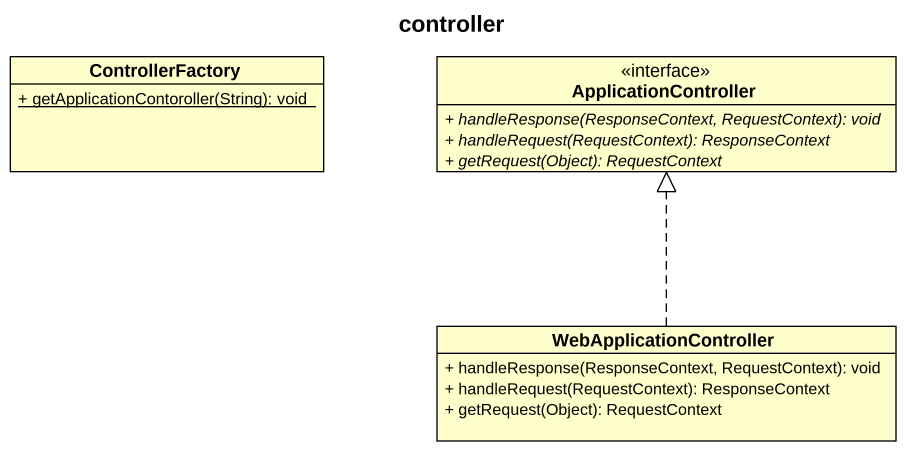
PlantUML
@startuml
title controller
hide circle
hide empty members
skinparam classAttributeIconSize 0
class ControllerFactory {
  {static} + getApplicationContoroller(String): void
}
class ApplicationController <<interface>> {
  {abstract} + handleResponse(ResponseContext, RequestContext): void
  {abstract} + handleRequest(RequestContext): ResponseContext
  {abstract} + getRequest(Object): RequestContext
}
class WebApplicationController {
  + handleResponse(ResponseContext, RequestContext): void
  + handleRequest(RequestContext): ResponseContext
  + getRequest(Object): RequestContext
}
WebApplicationController .up.|> ApplicationController
@enduml
